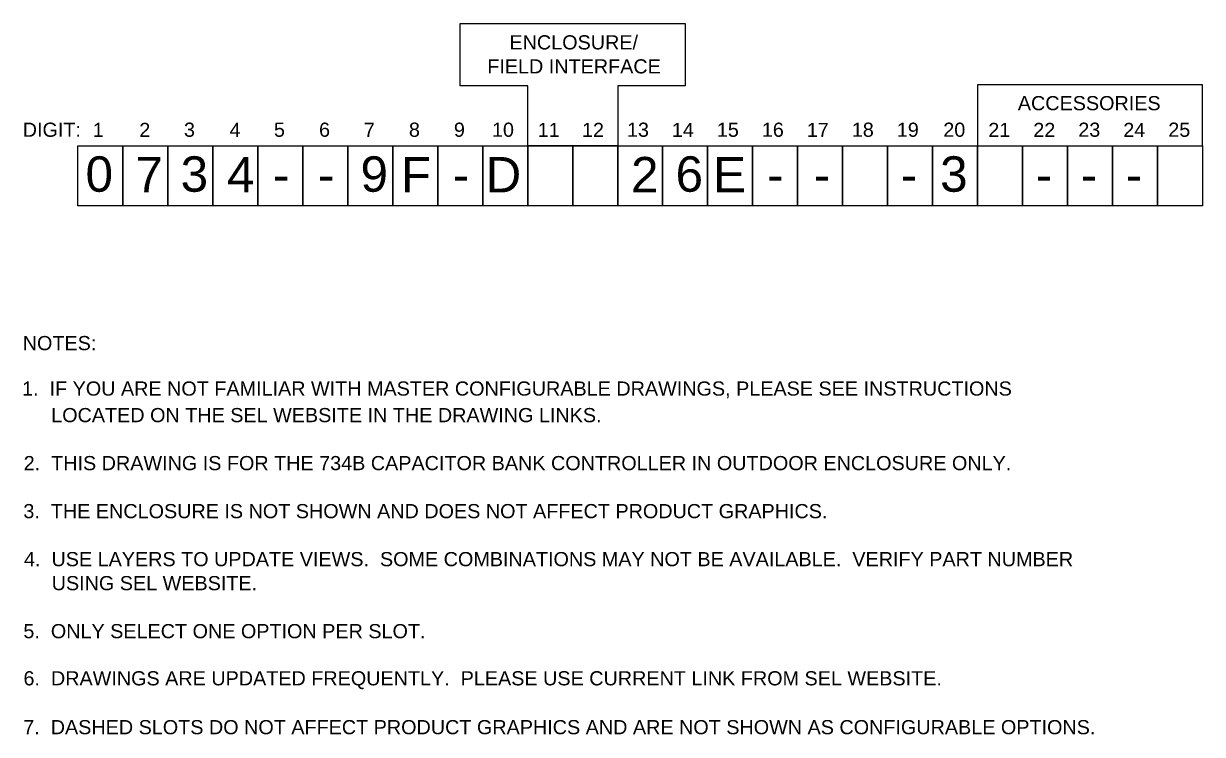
# Model space of a CAD drawing. Header units: inches. Extents: x 1 to 23.7, y 0.3 to 16.9.
# Drawn here: x 0.99 to 12.05, y 9.9 to 16.56 of the extents above; entities that cross this region are included whole.
import ezdxf
from ezdxf.enums import TextEntityAlignment as Align

# ---------------------------------------------------------------- set-up
doc = ezdxf.new("R2010")
doc.units = ezdxf.units.IN
doc.header["$MEASUREMENT"] = 0
doc.layers.add('3.0_____DWG', color=7, linetype='Continuous')
doc.styles.get("Standard").update_dxf_attribs({"font": 'arial.ttf'})

msp = doc.modelspace()

# ---------------------------------------------------------------- linework, layer by layer
at = {"layer": '3.0_____DWG'}
for p, q in [((5.089, 15.979), (5.089, 16.563)), ((5.089, 16.563), (7.199, 16.563)), ((7.199, 16.563), (7.199, 15.979)), ((5.722, 15.979), (5.089, 15.979)), ((5.722, 15.417), (5.722, 15.979)), ((7.199, 15.979), (6.566, 15.979)), ((6.566, 15.979), (6.566, 15.417)), ((12.05, 15.99), (9.941, 15.99)), ((9.941, 15.99), (9.941, 15.417)), ((12.05, 15.417), (12.05, 15.99)), ((1.504, 14.854), (1.504, 15.417)), ((1.504, 15.417), (1.925, 15.417)), ((1.925, 14.854), (1.925, 15.417)), ((1.925, 15.417), (2.347, 15.417)), ((1.925, 15.417), (1.925, 14.854)), ((2.347, 14.854), (2.347, 15.417)), ((2.347, 15.417), (2.769, 15.417)), ((2.347, 15.417), (2.347, 14.854)), ((2.769, 14.854), (2.769, 15.417)), ((2.769, 15.417), (3.191, 15.417)), ((2.769, 15.417), (2.769, 14.854)), ((3.191, 14.854), (3.191, 15.417)), ((3.191, 15.417), (3.613, 15.417)), ((3.191, 15.417), (3.191, 14.854)), ((3.613, 14.854), (3.613, 15.417)), ((3.613, 15.417), (4.035, 15.417)), ((3.613, 15.417), (3.613, 14.854)), ((4.035, 14.854), (4.035, 15.417)), ((4.035, 15.417), (4.457, 15.417)), ((4.035, 15.417), (4.035, 14.854)), ((4.457, 14.854), (4.457, 15.417)), ((4.457, 15.417), (4.879, 15.417)), ((4.457, 15.417), (4.457, 14.854)), ((4.879, 14.854), (4.879, 15.417)), ((4.879, 15.417), (5.3, 15.417)), ((4.879, 15.417), (4.879, 14.854)), ((5.3, 14.854), (5.3, 15.417)), ((5.3, 15.417), (5.722, 15.417)), ((5.3, 15.417), (5.3, 14.854)), ((6.566, 15.417), (5.722, 15.417)), ((5.722, 14.854), (5.722, 15.417)), ((5.722, 15.417), (6.144, 15.417)), ((5.722, 15.417), (5.722, 14.854)), ((6.144, 14.854), (6.144, 15.417)), ((6.144, 15.417), (6.566, 15.417)), ((6.144, 15.417), (6.144, 14.854)), ((6.566, 14.854), (6.566, 15.417)), ((6.566, 15.417), (6.988, 15.417)), ((6.566, 15.417), (6.566, 14.854)), ((6.988, 14.854), (6.988, 15.417)), ((6.988, 15.417), (7.41, 15.417)), ((6.988, 15.417), (6.988, 14.854)), ((7.41, 14.854), (7.41, 15.417)), ((7.41, 15.417), (7.832, 15.417)), ((7.41, 15.417), (7.41, 14.854)), ((7.832, 14.854), (7.832, 15.417)), ((7.832, 15.417), (8.254, 15.417)), ((7.832, 15.417), (7.832, 14.854)), ((8.254, 14.854), (8.254, 15.417)), ((8.254, 15.417), (8.676, 15.417)), ((8.254, 15.417), (8.254, 14.854)), ((8.676, 14.854), (8.676, 15.417)), ((8.676, 15.417), (9.097, 15.417)), ((8.676, 15.417), (8.676, 14.854)), ((9.097, 14.854), (9.097, 15.417)), ((9.097, 15.417), (9.519, 15.417)), ((9.097, 15.417), (9.097, 14.854)), ((9.519, 14.854), (9.519, 15.417)), ((9.519, 15.417), (9.941, 15.417)), ((9.519, 15.417), (9.519, 14.854)), ((9.941, 14.854), (9.941, 15.417)), ((9.941, 15.417), (10.363, 15.417)), ((9.941, 15.417), (12.05, 15.417)), ((9.941, 15.417), (9.941, 14.854)), ((10.363, 15.417), (10.363, 14.854)), ((10.363, 14.854), (10.363, 15.417)), ((10.363, 15.417), (10.785, 15.417)), ((10.785, 14.854), (10.785, 15.417)), ((10.785, 15.417), (11.207, 15.417)), ((10.785, 15.417), (10.785, 14.854)), ((11.207, 14.854), (11.207, 15.417)), ((11.207, 15.417), (11.629, 15.417)), ((11.207, 15.417), (11.207, 14.854)), ((11.629, 14.854), (11.629, 15.417)), ((11.629, 15.417), (12.05, 15.417)), ((11.629, 15.417), (11.629, 14.854)), ((12.05, 15.417), (12.05, 14.854)), ((1.925, 14.854), (1.504, 14.854)), ((2.347, 14.854), (1.925, 14.854)), ((2.769, 14.854), (2.347, 14.854)), ((3.191, 14.854), (2.769, 14.854)), ((3.613, 14.854), (3.191, 14.854)), ((4.035, 14.854), (3.613, 14.854)), ((4.457, 14.854), (4.035, 14.854)), ((4.879, 14.854), (4.457, 14.854)), ((5.3, 14.854), (4.879, 14.854)), ((5.722, 14.854), (5.3, 14.854)), ((6.144, 14.854), (5.722, 14.854)), ((6.566, 14.854), (6.144, 14.854)), ((6.988, 14.854), (6.566, 14.854)), ((7.41, 14.854), (6.988, 14.854)), ((7.832, 14.854), (7.41, 14.854)), ((8.254, 14.854), (7.832, 14.854)), ((8.676, 14.854), (8.254, 14.854)), ((9.097, 14.854), (8.676, 14.854)), ((9.519, 14.854), (9.097, 14.854)), ((9.941, 14.854), (9.519, 14.854)), ((10.363, 14.854), (9.941, 14.854)), ((10.785, 14.854), (10.363, 14.854)), ((11.207, 14.854), (10.785, 14.854)), ((11.629, 14.854), (11.207, 14.854)), ((12.05, 14.854), (11.629, 14.854))]:
    msp.add_line(p, q, dxfattribs=at)

# ---------------------------------------------------------------- texts
for s, height, p in [('ENCLOSURE/', 0.1328, (5.551, 16.321)), ('FIELD INTERFACE', 0.13275, (5.343, 16.096)), ('ACCESSORIES', 0.13275, (10.319, 15.751)), ('DIGIT:', 0.1328, (0.986, 15.502)), ('1', 0.133, (1.642, 15.5)), ('2', 0.133, (2.079, 15.5)), ('3', 0.133, (2.498, 15.502)), ('4', 0.133, (2.926, 15.5)), ('5', 0.133, (3.342, 15.502)), ('6', 0.133, (3.765, 15.502)), ('7', 0.133, (4.185, 15.5)), ('8', 0.133, (4.608, 15.502)), ('9', 0.133, (5.03, 15.502)), ('10', 0.1328, (5.387, 15.502)), ('11', 0.1328, (5.816, 15.5)), ('12', 0.1328, (6.231, 15.5)), ('13', 0.1328, (6.653, 15.502)), ('14', 0.1328, (7.074, 15.5)), ('15', 0.1328, (7.496, 15.502)), ('16', 0.1328, (7.918, 15.502)), ('17', 0.1328, (8.34, 15.5)), ('18', 0.1328, (8.762, 15.502)), ('19', 0.1328, (9.184, 15.502)), ('20', 0.1328, (9.62, 15.502)), ('21', 0.1328, (10.042, 15.5)), ('22', 0.1328, (10.464, 15.5)), ('23', 0.1328, (10.886, 15.502)), ('24', 0.1328, (11.308, 15.5)), ('25', 0.1328, (11.73, 15.502)), ('NOTES:', 0.1328, (0.986, 13.502)), ('1.  IF YOU ARE NOT FAMILIAR WITH MASTER CONFIGURABLE DRAWINGS, PLEASE SEE INSTRUCTIONS', 0.13275, (0.98, 13.076)), ('  LOCATED ON THE SEL WEBSITE IN THE DRAWING LINKS.', 0.13275, (1.15, 12.827)), ('2.  THIS DRAWING IS FOR THE 734B CAPACITOR BANK CONTROLLER IN OUTDOOR ENCLOSURE ONLY.', 0.13275, (0.995, 12.377)), ('3.  THE ENCLOSURE IS NOT SHOWN AND DOES NOT AFFECT PRODUCT GRAPHICS.', 0.13275, (0.992, 11.927)), ('4.  USE LAYERS TO UPDATE VIEWS.  SOME COMBINATIONS MAY NOT BE AVAILABLE.  VERIFY PART NUMBER', 0.13275, (0.998, 11.477)), ('     USING SEL WEBSITE.', 0.13275, (1, 11.252)), ('5.  ONLY SELECT ONE OPTION PER SLOT.', 0.13275, (0.992, 10.802)), ('6.  DRAWINGS ARE UPDATED FREQUENTLY.  PLEASE USE CURRENT LINK FROM SEL WEBSITE.', 0.13275, (0.993, 10.36)), ('7.  DASHED SLOTS DO NOT AFFECT PRODUCT GRAPHICS AND ARE NOT SHOWN AS CONFIGURABLE OPTIONS.', 0.13275, (0.991, 9.902))]:
    msp.add_text(s, height=height, dxfattribs=at).set_placement(p)
for s, p in [('0', (1.704, 14.987)), ('7', (2.171, 14.981)), ('3', (2.596, 14.987)), ('4', (3.031, 14.981)), ('9', (4.283, 14.987)), ('F', (4.674, 14.981)), ('D', (5.494, 14.981)), ('2', (6.82, 14.981)), ('6', (7.238, 14.987)), ('E', (7.615, 14.981)), ('3', (9.719, 14.987)), ('-', (3.41, 14.981)), ('-', (3.832, 14.981)), ('-', (5.097, 14.981)), ('-', (8.044, 14.981)), ('-', (8.482, 14.981)), ('-', (9.298, 14.981)), ('-', (10.565, 14.981)), ('-', (10.987, 14.981)), ('-', (11.409, 14.981))]:
    msp.add_text(s, height=0.332, dxfattribs=at).set_placement(p, align=Align.CENTER)

doc.saveas('drawing.dxf')
